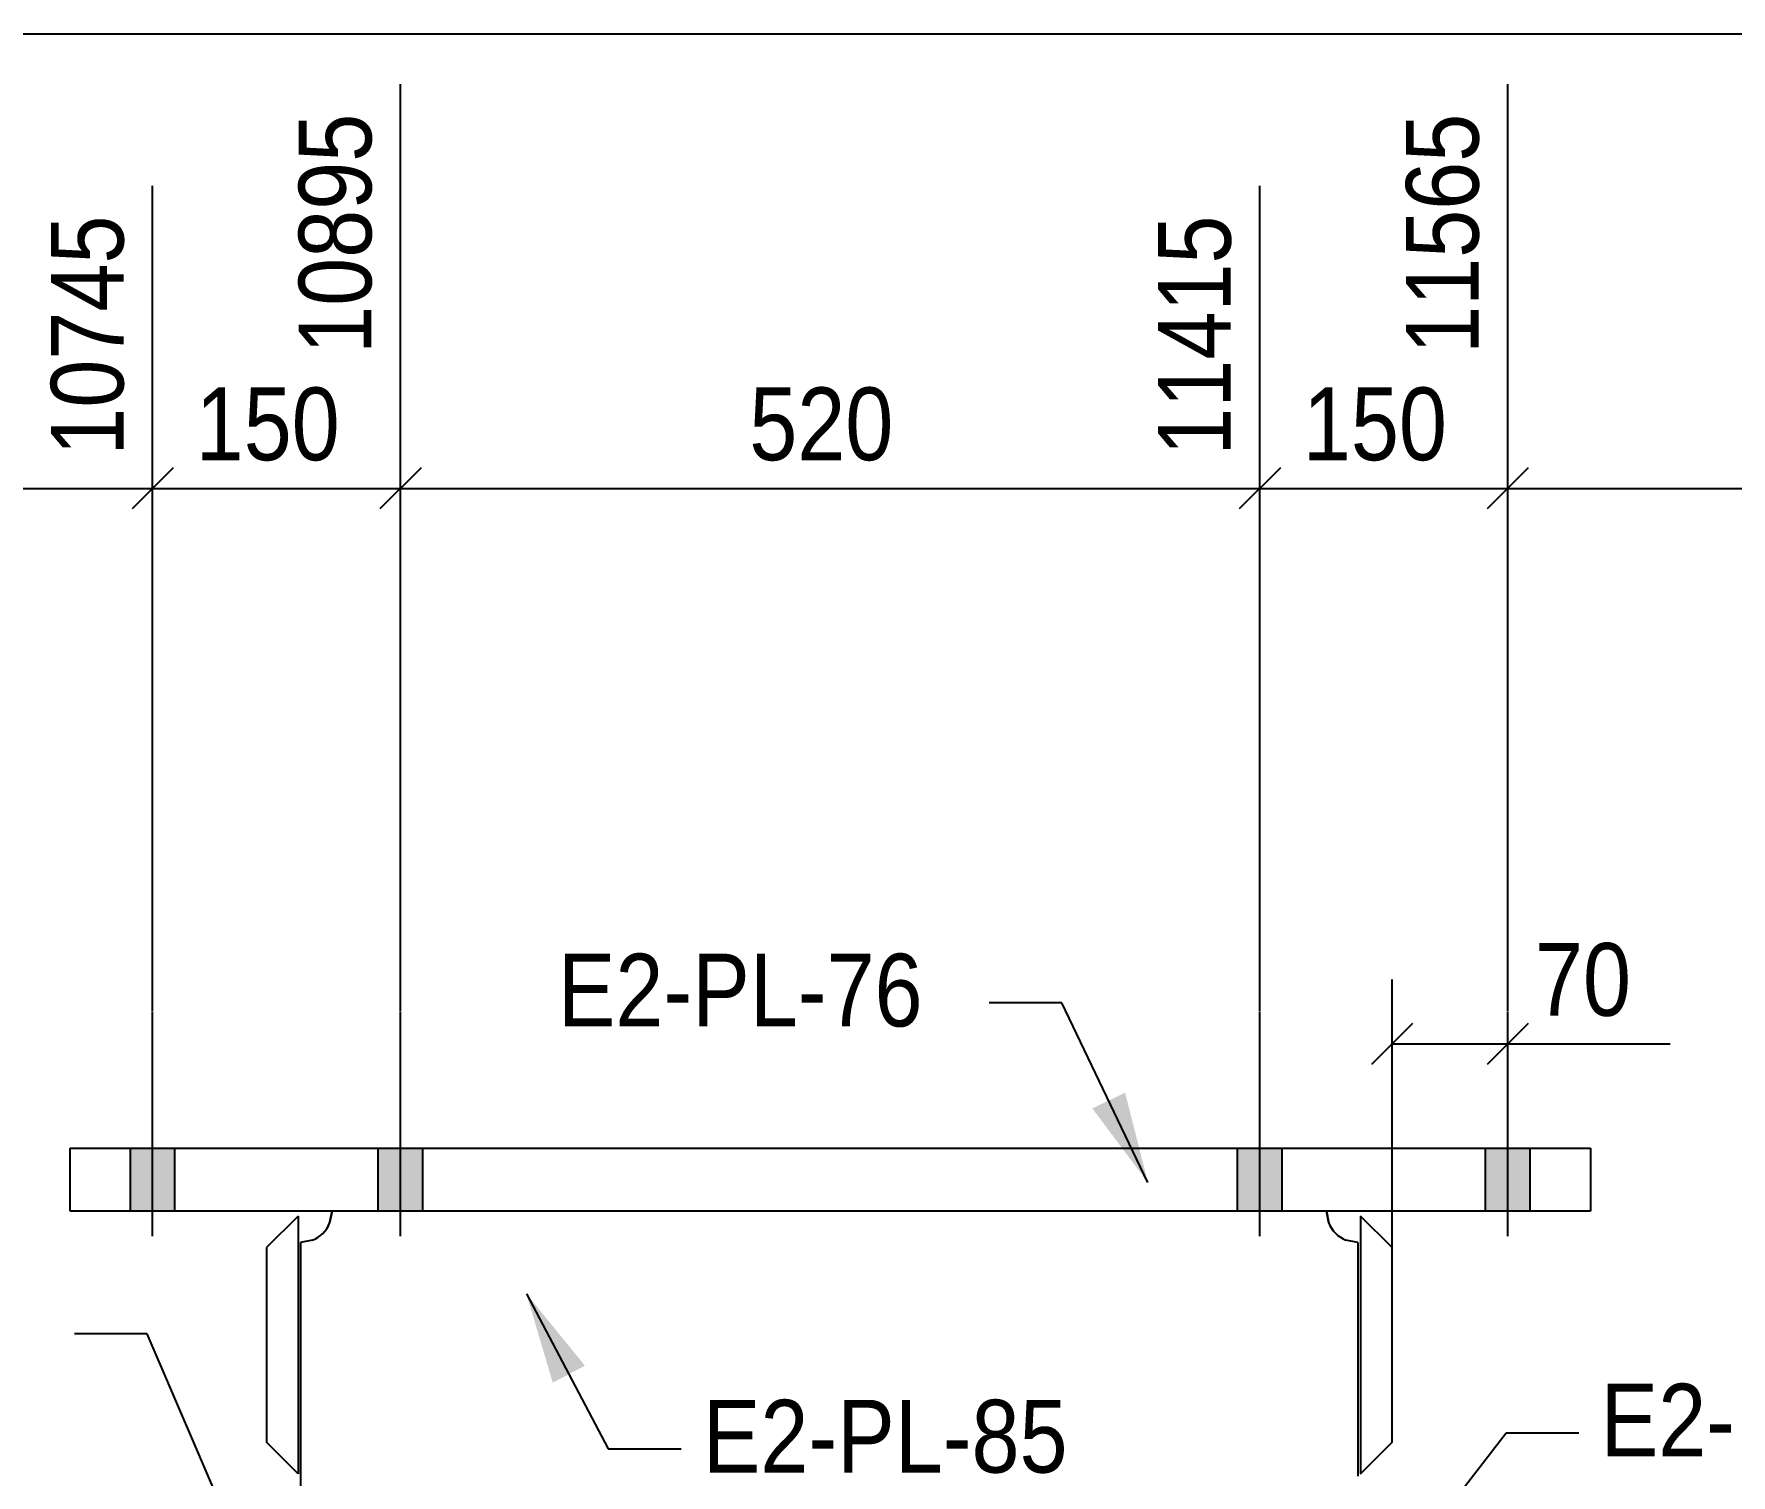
# Model space of a CAD drawing. Header units: millimetres. Extents: x 67 to 383, y 106 to 148.
# Drawn here: x 266.48 to 273.99, y 141.57 to 147.94 of the extents above; entities that cross this region are included whole.
import ezdxf

# ---------------------------------------------------------------- set-up
doc = ezdxf.new("R2010")
doc.units = ezdxf.units.MM
doc.linetypes.add('XKITLINE00', pattern=[0])
doc.styles.add('ARIAL', font='ARIAL.TTF')

msp = doc.modelspace()

# ---------------------------------------------------------------- linework, layer by layer
at = {"color": 5, "linetype": 'XKITLINE00'}
msp.add_line((233.0844, 147.9432), (299.8512, 147.9432), dxfattribs=at)
at = {"linetype": 'XKITLINE00'}
for p, q in [((268.0999, 143.6195), (268.0999, 147.7212)), ((268.0999, 143.6195), (268.0999, 147.7212)), ((272.9996, 143.6195), (272.9996, 147.7212)), ((272.9996, 143.6195), (272.9996, 147.7212)), ((267.003, 143.6195), (267.003, 147.2707)), ((267.003, 143.6195), (267.003, 147.2707)), ((271.9026, 143.6195), (271.9026, 147.2707)), ((271.9026, 143.6195), (271.9026, 147.2707)), ((267.094, 146.0236), (266.912, 145.8416)), ((267.094, 146.0236), (266.912, 145.8416)), ((268.191, 146.0236), (268.0089, 145.8416)), ((268.191, 146.0236), (268.0089, 145.8416)), ((271.9937, 146.0236), (271.8116, 145.8416)), ((271.9937, 146.0236), (271.8116, 145.8416)), ((273.0906, 146.0236), (272.9086, 145.8416)), ((273.0906, 146.0236), (272.9086, 145.8416)), ((258.7965, 145.9326), (267.003, 145.9326)), ((267.003, 145.9326), (268.0999, 145.9326)), ((268.0999, 145.9326), (271.9026, 145.9326)), ((271.9026, 145.9326), (272.9996, 145.9326)), ((272.9996, 145.9326), (297.8985, 145.9326)), ((272.4877, 141.7121), (272.4877, 143.7602)), ((272.9996, 143.6195), (272.9996, 143.7602)), ((271.0271, 143.6569), (270.7054, 143.6569)), ((271.4074, 142.8617), (271.0271, 143.6569)), ((272.5787, 143.5657), (272.3967, 143.3837)), ((273.0906, 143.5657), (272.9086, 143.3837)), ((272.4877, 143.4747), (272.9996, 143.4747)), ((272.9996, 143.4747), (273.7182, 143.4747)), ((272.9996, 143.4747), (273.7182, 143.4747)), ((267.7863, 142.6819), (267.7969, 142.7352)), ((267.8815, 142.7352), (267.7969, 142.7352)), ((268.22, 142.7352), (268.0508, 142.7352)), ((268.5585, 142.7352), (268.3893, 142.7352)), ((268.897, 142.7352), (268.7278, 142.7352)), ((269.2356, 142.7352), (269.0663, 142.7352)), ((269.5741, 142.7352), (269.4048, 142.7352)), ((269.9126, 142.7352), (269.7433, 142.7352)), ((270.2511, 142.7352), (270.0818, 142.7352)), ((270.5896, 142.7352), (270.4203, 142.7352)), ((270.9281, 142.7352), (270.7588, 142.7352)), ((271.2666, 142.7352), (271.0973, 142.7352)), ((271.6051, 142.7352), (271.4358, 142.7352)), ((271.9436, 142.7352), (271.7743, 142.7352)), ((272.1975, 142.7352), (272.1128, 142.7352)), ((272.1975, 142.7352), (272.2081, 142.6819)), ((267.7521, 142.6331), (267.7561, 142.6367)), ((267.7561, 142.6367), (267.7653, 142.6468)), ((267.7653, 142.6468), (267.7734, 142.6578)), ((267.7734, 142.6578), (267.7805, 142.6695)), ((267.7805, 142.6695), (267.7863, 142.6819)), ((267.7863, 142.6819), (267.7863, 142.6819)), ((272.2081, 142.6819), (272.2139, 142.6695)), ((272.2139, 142.6695), (272.2209, 142.6578)), ((272.2209, 142.6578), (272.2291, 142.6468)), ((272.2291, 142.6468), (272.2383, 142.6367)), ((272.2383, 142.6367), (272.2484, 142.6275)), ((272.2484, 142.6275), (272.2594, 142.6194)), ((272.2594, 142.6194), (272.2711, 142.6123)), ((272.2711, 142.6123), (272.2809, 142.6077)), ((268.6571, 142.3696), (269.0194, 141.6832)), ((266.979, 142.1927), (266.6572, 142.1927)), ((267.4783, 141.0322), (266.979, 142.1927)), ((272.4448, 141.0477), (272.9924, 141.7543)), ((272.9924, 141.7543), (273.3142, 141.7543)), ((269.0194, 141.6832), (269.3412, 141.6832))]:
    msp.add_line(p, q, dxfattribs=at)
at = {"color": 3, "linetype": 'XKITLINE00'}
for p, q in [((267.003, 142.6249), (267.003, 143.6175)), ((267.003, 142.6249), (267.003, 143.6175)), ((267.003, 142.6249), (267.003, 143.6175)), ((267.003, 142.6249), (267.003, 143.6175)), ((268.0999, 142.6249), (268.0999, 143.6175)), ((268.0999, 142.6249), (268.0999, 143.6175)), ((268.0999, 142.6249), (268.0999, 143.6175)), ((268.0999, 142.6249), (268.0999, 143.6175)), ((271.9026, 142.6249), (271.9026, 143.6175)), ((271.9026, 142.6249), (271.9026, 143.6175)), ((271.9026, 142.6249), (271.9026, 143.6175)), ((271.9026, 142.6249), (271.9026, 143.6175)), ((272.9996, 142.6249), (272.9996, 143.6175)), ((272.9996, 142.6249), (272.9996, 143.6175)), ((272.9996, 142.6249), (272.9996, 143.6175)), ((272.9996, 142.6249), (272.9996, 143.6175)), ((266.9043, 142.7352), (266.9043, 143.0138)), ((266.9043, 142.7352), (266.9043, 143.0138)), ((266.9043, 142.7352), (266.9043, 143.0138)), ((266.9043, 142.7352), (266.9043, 143.0138)), ((267.1017, 142.7352), (267.1017, 143.0138)), ((267.1017, 142.7352), (267.1017, 143.0138)), ((267.1017, 142.7352), (267.1017, 143.0138)), ((267.1017, 142.7352), (267.1017, 143.0138)), ((268.0012, 142.7352), (268.0012, 143.0138)), ((268.0012, 142.7352), (268.0012, 143.0138)), ((268.0012, 142.7352), (268.0012, 143.0138)), ((268.0012, 142.7352), (268.0012, 143.0138)), ((268.1987, 142.7352), (268.1987, 143.0138)), ((268.1987, 142.7352), (268.1987, 143.0138)), ((268.1987, 142.7352), (268.1987, 143.0138)), ((268.1987, 142.7352), (268.1987, 143.0138)), ((271.8039, 142.7352), (271.8039, 143.0138)), ((271.8039, 142.7352), (271.8039, 143.0138)), ((271.8039, 142.7352), (271.8039, 143.0138)), ((271.8039, 142.7352), (271.8039, 143.0138)), ((272.0014, 142.7352), (272.0014, 143.0138)), ((272.0014, 142.7352), (272.0014, 143.0138)), ((272.0014, 142.7352), (272.0014, 143.0138)), ((272.0014, 142.7352), (272.0014, 143.0138)), ((272.9009, 142.7352), (272.9009, 143.0138)), ((272.9009, 142.7352), (272.9009, 143.0138)), ((272.9009, 142.7352), (272.9009, 143.0138)), ((272.9009, 142.7352), (272.9009, 143.0138)), ((273.0983, 142.7352), (273.0983, 143.0138)), ((273.0983, 142.7352), (273.0983, 143.0138)), ((273.0983, 142.7352), (273.0983, 143.0138)), ((273.0983, 142.7352), (273.0983, 143.0138))]:
    msp.add_line(p, q, dxfattribs=at)
at = {"color": 2, "linetype": 'XKITLINE00'}
for p, q in [((266.6374, 142.7352), (266.6374, 143.0138)), ((266.6374, 143.0138), (273.3652, 143.0138)), ((273.3652, 143.0138), (273.3652, 142.7352)), ((273.3652, 142.7352), (266.6374, 142.7352)), ((267.6466, 142.7133), (267.5073, 142.574)), ((267.6466, 142.7133), (267.6466, 141.5732)), ((267.7969, 142.7352), (267.7863, 142.6819)), ((272.2081, 142.6819), (272.1975, 142.7352)), ((272.4877, 142.574), (272.3484, 142.7133)), ((272.3484, 142.7133), (272.3484, 141.5732)), ((267.5073, 142.574), (267.5073, 141.7125)), ((267.7109, 142.6065), (267.6576, 142.5959)), ((267.6576, 142.5959), (267.6576, 140.9662)), ((272.3368, 142.5959), (272.2834, 142.6065)), ((272.3368, 142.5959), (272.3368, 141.5622)), ((272.4877, 141.7125), (272.4877, 142.574)), ((267.6466, 141.5732), (267.5073, 141.7125)), ((272.3484, 141.5732), (272.4877, 141.7125))]:
    msp.add_line(p, q, dxfattribs=at)
for centre, start, end in [((267.6576, 142.7352), 292.5, 337.5), ((272.3368, 142.7352), 202.5, 247.5)]:
    msp.add_arc(centre, 0.1393, start, end, dxfattribs=at)
at = {"color": 3}
for p in [(267.003, 145.9326), (267.003, 145.9326), (268.0999, 145.9326), (268.0999, 145.9326), (271.9026, 145.9326), (271.9026, 145.9326), (272.9996, 145.9326), (272.9996, 145.9326)]:
    msp.add_point(p, dxfattribs=at)
for p in [(272.4877, 143.4747), (272.9996, 143.4747)]:
    msp.add_point(p)
at = {"linetype": 'Continuous'}
for points in [[(271.4074, 142.8617), (271.1613, 143.1898), (271.4074, 142.8617), (271.3064, 143.2592)], [(268.6571, 142.3696), (268.916, 142.0514), (268.6571, 142.3696), (268.7737, 141.9763)]]:
    msp.add_solid(points, dxfattribs=at)
at = {"color": 3, "linetype": 'Continuous'}
for points in [[(266.9043, 142.7352), (267.1017, 142.7352), (267.1017, 143.0138)], [(266.9043, 142.7352), (267.1017, 143.0138), (266.9043, 143.0138)], [(266.9043, 142.7352), (267.1017, 142.7352), (267.1017, 143.0138)], [(266.9043, 142.7352), (267.1017, 143.0138), (266.9043, 143.0138)], [(266.9043, 142.7352), (267.1017, 142.7352), (267.1017, 143.0138)], [(266.9043, 142.7352), (267.1017, 143.0138), (266.9043, 143.0138)], [(266.9043, 142.7352), (267.1017, 142.7352), (267.1017, 143.0138)], [(266.9043, 142.7352), (267.1017, 143.0138), (266.9043, 143.0138)], [(268.0012, 142.7352), (268.1987, 142.7352), (268.1987, 143.0138)], [(268.0012, 142.7352), (268.1987, 143.0138), (268.0012, 143.0138)], [(268.0012, 142.7352), (268.1987, 142.7352), (268.1987, 143.0138)], [(268.0012, 142.7352), (268.1987, 143.0138), (268.0012, 143.0138)], [(268.0012, 142.7352), (268.1987, 142.7352), (268.1987, 143.0138)], [(268.0012, 142.7352), (268.1987, 143.0138), (268.0012, 143.0138)], [(268.0012, 142.7352), (268.1987, 142.7352), (268.1987, 143.0138)], [(268.0012, 142.7352), (268.1987, 143.0138), (268.0012, 143.0138)], [(271.8039, 142.7352), (272.0014, 142.7352), (272.0014, 143.0138)], [(271.8039, 142.7352), (272.0014, 143.0138), (271.8039, 143.0138)], [(271.8039, 142.7352), (272.0014, 142.7352), (272.0014, 143.0138)], [(271.8039, 142.7352), (272.0014, 143.0138), (271.8039, 143.0138)], [(271.8039, 142.7352), (272.0014, 142.7352), (272.0014, 143.0138)], [(271.8039, 142.7352), (272.0014, 143.0138), (271.8039, 143.0138)], [(271.8039, 142.7352), (272.0014, 142.7352), (272.0014, 143.0138)], [(271.8039, 142.7352), (272.0014, 143.0138), (271.8039, 143.0138)], [(272.9009, 142.7352), (273.0983, 142.7352), (273.0983, 143.0138)], [(272.9009, 142.7352), (273.0983, 143.0138), (272.9009, 143.0138)], [(272.9009, 142.7352), (273.0983, 142.7352), (273.0983, 143.0138)], [(272.9009, 142.7352), (273.0983, 143.0138), (272.9009, 143.0138)], [(272.9009, 142.7352), (273.0983, 142.7352), (273.0983, 143.0138)], [(272.9009, 142.7352), (273.0983, 143.0138), (272.9009, 143.0138)], [(272.9009, 142.7352), (273.0983, 142.7352), (273.0983, 143.0138)], [(272.9009, 142.7352), (273.0983, 143.0138), (272.9009, 143.0138)]]:
    msp.add_solid(points, dxfattribs=at)

# ---------------------------------------------------------------- texts
at = {"color": 3, "style": 'ARIAL', "width": 0.85}
for s, p in [('10895', (267.9712, 146.5279)), ('11565', (272.8709, 146.5279)), ('10745', (266.8743, 146.0774)), ('11415', (271.7739, 146.0774))]:
    msp.add_text(s, height=0.32177, rotation=90.00021, dxfattribs=at).set_placement(p)
for s, p in [('150', (267.1935, 146.0573)), ('520', (269.6433, 146.0573)), ('150', (272.0931, 146.0573)), ('70', (273.1202, 143.5994)), ('E2-PL-76', (268.7961, 143.5523)), ('E2-PL-6', (273.4107, 141.6498)), ('E2-PL-85', (269.4377, 141.5786))]:
    msp.add_text(s, height=0.32177, dxfattribs=at).set_placement(p)

doc.saveas('drawing.dxf')
